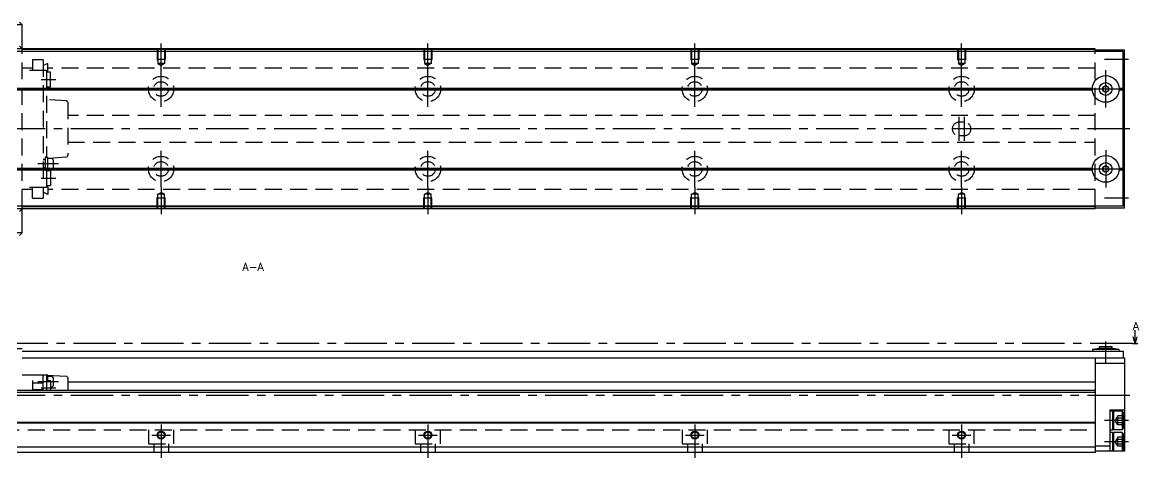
# Model space of a CAD drawing. Extents: x -2 to 851, y -8 to 279.
# Drawn here: x 432.8 to 851.1, y 8 to 171.3 of the extents above; entities that cross this region are included whole.
import ezdxf

# ---------------------------------------------------------------- set-up
doc = ezdxf.new("R2010")
doc.units = 0
doc.header["$LTSCALE"] = 0.5
doc.linetypes.add('CENTER', pattern=[50.8, 31.75, -6.35, 6.35, -6.35])
doc.linetypes.add('DASHED', pattern=[19.05, 12.7, -6.35])
for name, color, linetype in [('MSM_CENTER', 1, 'CENTER'), ('MSM_CONTINUOUS', 7, 'CONTINUOUS'), ('MSM_DASHED', 4, 'DASHED'), ('MSM_NARROW', 5, 'CONTINUOUS'), ('MSM_PART_NUMBER', 7, 'CONTINUOUS')]:
    doc.layers.add(name, color=color, linetype=linetype)
doc.styles.get("Standard").update_dxf_attribs({"font": 'txt.shx', "height": 3, "bigfont": 'bigfont.shx'})

msp = doc.modelspace()

# ---------------------------------------------------------------- linework, layer by layer
at = {"layer": 'MSM_CENTER'}
for p, q in [((484.76, 153.09), (484.76, 163.3)), ((584.76, 153.09), (584.76, 163.3)), ((684.76, 153.09), (684.76, 163.3)), ((784.76, 153.09), (784.76, 163.3)), ((847.26, 157.3), (838.26, 157.3)), ((484.76, 139.55), (484.76, 153.05)), ((584.76, 139.55), (584.76, 153.05)), ((684.76, 139.55), (684.76, 153.05)), ((784.76, 139.55), (784.76, 153.05)), ((838.76, 139.3), (838.76, 153.3)), ((439.76, 149.8), (445.26, 149.8)), ((478.01, 146.3), (491.51, 146.3)), ((578.01, 146.3), (591.51, 146.3)), ((678.01, 146.3), (691.51, 146.3)), ((778.01, 146.3), (791.51, 146.3)), ((831.76, 146.3), (845.76, 146.3)), ((783.76, 135.8), (783.76, 126.8)), ((785.76, 135.8), (785.76, 126.8)), ((847.76, 131.3), (196.26, 131.3)), ((484.76, 109.55), (484.76, 123.05)), ((584.76, 109.55), (584.76, 123.05)), ((684.76, 109.55), (684.76, 123.05)), ((784.76, 109.55), (784.76, 123.05)), ((838.76, 123.3), (838.76, 109.3)), ((446.26, 118.2), (438.56, 118.2)), ((478.01, 116.3), (491.51, 116.3)), ((578.01, 116.3), (591.51, 116.3)), ((678.01, 116.3), (691.51, 116.3)), ((778.01, 116.3), (791.51, 116.3)), ((831.76, 116.3), (845.76, 116.3)), ((439.76, 112.8), (445.26, 112.8)), ((484.76, 109.51), (484.76, 99.3)), ((584.76, 109.51), (584.76, 99.3)), ((684.76, 109.51), (684.76, 99.3)), ((784.76, 109.51), (784.76, 99.3)), ((847.26, 105.3), (838.26, 105.3)), ((848.76, 50.8), (189.76, 50.8)), ((838.76, 43.5), (838.76, 51.6)), ((446.26, 36.5), (438.56, 36.5)), ((445.26, 34.1), (439.76, 34.1)), ((847.76, 31.3), (196.26, 31.3)), ((847.26, 22), (838.26, 22)), ((484.76, 20.5), (484.76, 8)), ((584.76, 20.5), (584.76, 8)), ((684.76, 20.5), (684.76, 8)), ((784.76, 20.5), (784.76, 8)), ((481.26, 16.5), (488.26, 16.5)), ((581.26, 16.5), (588.26, 16.5)), ((681.26, 16.5), (688.26, 16.5)), ((781.26, 16.5), (788.26, 16.5)), ((847.26, 14), (838.26, 14))]:
    msp.add_line(p, q, dxfattribs=at)
at = {"layer": 'MSM_CONTINUOUS'}
for p, q in [((432.76, 170.3), (404.26, 170.3)), ((432.76, 170.3), (431.76, 171.3)), ((432.76, 160.3), (432.76, 170.3)), ((845.26, 160.3), (223.26, 160.3)), ((834.76, 161.3), (234.76, 161.3)), ((432.76, 161.3), (431.76, 162.3)), ((834.76, 161.1), (432.76, 161.1)), ((834.76, 160.4), (432.76, 160.4)), ((834.76, 160.3), (834.76, 161.3)), ((834.76, 161), (845.76, 161)), ((845.26, 102.3), (845.26, 160.3)), ((845.26, 159), (845.76, 159)), ((845.76, 101.6), (845.76, 161)), ((234.75, 146.6), (833.77, 146.6)), ((838.76, 147.45), (837.76, 146.88)), ((837.76, 146.88), (837.76, 145.72)), ((839.76, 146.88), (838.76, 147.45)), ((839.76, 145.72), (839.76, 146.88)), ((843.75, 146.6), (845.26, 146.6)), ((234.75, 146), (833.77, 146)), ((234.76, 146.3), (833.76, 146.3)), ((837.76, 145.72), (838.76, 145.15)), ((838.76, 145.15), (839.76, 145.72)), ((843.75, 146), (845.26, 146)), ((843.76, 146.3), (845.26, 146.3)), ((838.76, 117.45), (837.76, 116.88)), ((839.76, 116.88), (838.76, 117.45)), ((234.75, 116.6), (833.77, 116.6)), ((234.75, 116), (833.77, 116)), ((234.76, 116.3), (833.76, 116.3)), ((837.76, 116.88), (837.76, 115.72)), ((837.76, 115.72), (838.76, 115.15)), ((838.76, 115.15), (839.76, 115.72)), ((839.76, 115.72), (839.76, 116.88)), ((843.75, 116.6), (845.26, 116.6)), ((843.75, 116), (845.26, 116)), ((843.76, 116.3), (845.26, 116.3)), ((845.26, 102.3), (223.26, 102.3)), ((834.76, 101.3), (234.76, 101.3)), ((431.76, 100.3), (432.76, 101.3)), ((432.76, 92.3), (432.76, 102.3)), ((834.76, 102.2), (432.76, 102.2)), ((834.76, 101.5), (432.76, 101.5)), ((834.76, 101.3), (834.76, 102.3)), ((845.76, 101.6), (834.76, 101.6)), ((845.76, 103.6), (845.26, 103.6)), ((432.76, 92.3), (404.26, 92.3)), ((431.76, 91.3), (432.76, 92.3)), ((849.76, 50.8), (849.76, 55.8)), ((848.76, 50.8), (850.76, 50.8)), ((849.76, 50.8), (849.09, 53.3)), ((850.43, 53.3), (849.76, 50.8)), ((404.26, 49), (432.76, 49)), ((432.76, 48), (845.26, 48)), ((836.36, 49), (833.76, 48.6)), ((843.76, 48.6), (833.76, 48.6)), ((833.76, 48.6), (833.76, 48)), ((841.16, 49.6), (836.36, 49.6)), ((836.36, 49.6), (836.36, 49)), ((841.16, 49), (836.36, 49)), ((841.16, 49), (841.16, 49.6)), ((843.76, 48.6), (841.16, 49)), ((843.76, 48), (843.76, 48.6)), ((845.26, 48), (845.26, 45.5)), ((432.76, 45.5), (845.76, 45.5)), ((834.76, 45.5), (834.76, 10)), ((834.76, 43.5), (845.76, 43.5)), ((845.76, 45.5), (845.76, 10.5)), ((441.76, 39), (432.76, 39)), ((440.56, 33.2), (440.56, 39)), ((441.76, 39), (441.76, 33.2)), ((441.76, 39), (449.29, 38.53)), ((442.26, 38.9), (441.76, 38.9)), ((442.26, 36.85), (442.26, 38.9)), ((443.76, 38.5), (442.26, 38.5)), ((444.26, 38), (444.26, 35)), ((449.76, 38.03), (449.76, 33.2)), ((436.56, 37), (436.56, 33.2)), ((440.56, 36), (436.56, 36)), ((440.56, 33.5), (436.56, 33.5)), ((443.26, 36.85), (441.76, 36.85)), ((443.26, 36.85), (443.26, 33.2)), ((443.76, 34.5), (443.26, 34.5)), ((834.76, 36.3), (449.76, 36.3)), ((834.76, 33.2), (234.76, 33.2)), ((834.76, 32.5), (234.76, 32.5)), ((840.26, 26), (840.26, 10.5)), ((840.26, 26), (845.76, 26)), ((841.26, 25.5), (840.26, 25.5)), ((841.26, 25.1), (841.66, 25.5)), ((841.26, 25.5), (841.26, 18.5)), ((841.66, 25.5), (841.66, 18.5)), ((844.86, 25.5), (841.66, 25.5)), ((845.26, 25.1), (844.86, 25.5)), ((844.86, 25.5), (844.86, 18.5)), ((834.76, 21.2), (234.76, 21.2)), ((834.76, 21), (234.76, 21)), ((845.26, 25.1), (845.26, 18.9)), ((840.26, 18.5), (841.26, 18.5)), ((841.26, 17.5), (840.26, 17.5)), ((841.66, 18.5), (841.26, 18.9)), ((841.26, 17.5), (841.26, 10.5)), ((841.26, 17.1), (841.66, 17.5)), ((844.86, 18.5), (841.66, 18.5)), ((841.66, 17.5), (841.66, 10.5)), ((844.86, 17.5), (841.66, 17.5)), ((844.86, 18.5), (845.26, 18.9)), ((844.86, 17.5), (844.86, 10.5)), ((845.26, 17.1), (844.86, 17.5)), ((845.26, 17.1), (845.26, 10.9)), ((834.76, 12), (234.76, 12)), ((834.76, 10), (234.76, 10)), ((834.76, 12.5), (840.26, 12.5)), ((845.76, 10.5), (834.76, 10.5)), ((841.66, 10.5), (841.26, 10.9)), ((844.86, 10.5), (845.26, 10.9))]:
    msp.add_line(p, q, dxfattribs=at)
for centre, radius in [((838.76, 146.3), 5), ((838.76, 146.3), 2.4), ((838.76, 146.3), 1.15), ((838.76, 116.3), 5), ((838.76, 116.3), 2.4), ((838.76, 116.3), 1.15), ((484.76, 16.5), 1.23), ((584.76, 16.5), 1.23), ((684.76, 16.5), 1.23), ((784.76, 16.5), 1.23)]:
    msp.add_circle(centre, radius, dxfattribs=at)
for centre, start, end in [((443.76, 38), 0, 90), ((449.26, 38.03), 0, 86.4237), ((443.76, 35), 270, 0)]:
    msp.add_arc(centre, 0.5, start, end, dxfattribs=at)
at = {"layer": 'MSM_DASHED'}
for p, q in [((432.76, 102.3), (432.76, 160.3)), ((483.26, 161.3), (483.26, 157.3)), ((483.53, 161.3), (483.53, 155.8)), ((485.99, 161.3), (485.99, 155.8)), ((486.26, 161.3), (486.26, 157.3)), ((583.26, 161.3), (583.26, 157.3)), ((583.53, 161.3), (583.53, 155.8)), ((585.99, 161.3), (585.99, 155.8)), ((586.26, 161.3), (586.26, 157.3)), ((683.26, 161.3), (683.26, 157.3)), ((683.53, 161.3), (683.53, 155.8)), ((685.99, 161.3), (685.99, 155.8)), ((686.26, 161.3), (686.26, 157.3)), ((783.26, 161.3), (783.26, 157.3)), ((783.53, 161.3), (783.53, 155.8)), ((785.99, 161.3), (785.99, 155.8)), ((786.26, 161.3), (786.26, 157.3)), ((834.76, 102.3), (834.76, 160.3)), ((440.56, 157.2), (436.56, 157.2)), ((436.56, 157.2), (436.56, 153.25)), ((440.56, 157.2), (440.56, 105.4)), ((442.26, 155.89), (440.56, 155.04)), ((442.26, 153.1), (442.26, 155.89)), ((483.26, 157.3), (483.53, 156.83)), ((486.26, 157.3), (483.26, 157.3)), ((485.99, 155.8), (483.53, 155.8)), ((483.53, 155.8), (484.76, 155.09)), ((485.99, 155.8), (484.76, 155.09)), ((486.26, 157.3), (485.99, 156.83)), ((583.26, 157.3), (583.53, 156.83)), ((586.26, 157.3), (583.26, 157.3)), ((585.99, 155.8), (583.53, 155.8)), ((583.53, 155.8), (584.76, 155.09)), ((585.99, 155.8), (584.76, 155.09)), ((586.26, 157.3), (585.99, 156.83)), ((683.26, 157.3), (683.53, 156.83)), ((686.26, 157.3), (683.26, 157.3)), ((685.99, 155.8), (683.53, 155.8)), ((683.53, 155.8), (684.76, 155.09)), ((685.99, 155.8), (684.76, 155.09)), ((686.26, 157.3), (685.99, 156.83)), ((783.26, 157.3), (783.53, 156.83)), ((786.26, 157.3), (783.26, 157.3)), ((785.99, 155.8), (783.53, 155.8)), ((783.53, 155.8), (784.76, 155.09)), ((785.99, 155.8), (784.76, 155.09)), ((786.26, 157.3), (785.99, 156.83)), ((436.56, 154.05), (432.76, 154.05)), ((441.76, 153.25), (432.76, 153.25)), ((441.76, 153.25), (441.76, 120.6)), ((441.76, 152.8), (442.26, 153.1)), ((443.26, 152.55), (441.76, 152.55)), ((834.76, 154.05), (442.26, 154.05)), ((443.26, 147.05), (443.26, 152.55)), ((441.76, 147.05), (443.26, 147.05)), ((449.29, 141.79), (441.76, 142.3)), ((449.76, 141.29), (449.76, 121.31)), ((834.76, 136.3), (449.76, 136.3)), ((785.76, 133.8), (783.76, 133.8)), ((449.76, 126.3), (834.76, 126.3)), ((783.76, 128.8), (785.76, 128.8)), ((441.26, 119.9), (440.56, 119.9)), ((441.26, 119.7), (440.56, 119.7)), ((441.26, 120.7), (441.26, 115.7)), ((441.76, 120.7), (441.26, 120.7)), ((442.26, 120.6), (441.26, 120.6)), ((442.26, 115.8), (442.26, 120.6)), ((442.26, 120.31), (442.76, 120.31)), ((443.76, 120.2), (442.26, 120.2)), ((442.76, 120.31), (449.3, 120.81)), ((444.26, 119.7), (444.26, 116.7)), ((441.26, 116.7), (440.56, 116.7)), ((441.26, 116.5), (440.56, 116.5)), ((441.26, 115.8), (442.26, 115.8)), ((441.76, 115.7), (441.26, 115.7)), ((441.76, 115.8), (441.76, 109.35)), ((443.26, 115.55), (441.76, 115.55)), ((443.76, 116.2), (442.26, 116.2)), ((443.26, 115.55), (443.26, 110.05)), ((441.76, 109.35), (432.76, 109.35)), ((436.56, 105.4), (436.56, 109.35)), ((441.76, 110.05), (443.26, 110.05)), ((441.76, 109.8), (442.26, 109.5)), ((442.26, 109.5), (442.26, 106.71)), ((436.56, 108.55), (432.76, 108.55)), ((436.56, 105.4), (440.56, 105.4)), ((442.26, 106.71), (440.56, 107.56)), ((834.76, 108.55), (442.26, 108.55)), ((483.26, 105.3), (483.53, 105.77)), ((483.26, 101.3), (483.26, 105.3)), ((486.26, 105.3), (483.26, 105.3)), ((483.53, 106.8), (484.76, 107.51)), ((483.53, 101.3), (483.53, 106.8)), ((485.99, 106.8), (483.53, 106.8)), ((485.99, 106.8), (484.76, 107.51)), ((485.99, 101.3), (485.99, 106.8)), ((486.26, 105.3), (485.99, 105.77)), ((486.26, 101.3), (486.26, 105.3)), ((583.26, 105.3), (583.53, 105.77)), ((583.26, 101.3), (583.26, 105.3)), ((586.26, 105.3), (583.26, 105.3)), ((583.53, 106.8), (584.76, 107.51)), ((583.53, 101.3), (583.53, 106.8)), ((585.99, 106.8), (583.53, 106.8)), ((585.99, 106.8), (584.76, 107.51)), ((585.99, 101.3), (585.99, 106.8)), ((586.26, 105.3), (585.99, 105.77)), ((586.26, 101.3), (586.26, 105.3)), ((683.26, 105.3), (683.53, 105.77)), ((683.26, 101.3), (683.26, 105.3)), ((686.26, 105.3), (683.26, 105.3)), ((683.53, 106.8), (684.76, 107.51)), ((683.53, 101.3), (683.53, 106.8)), ((685.99, 106.8), (683.53, 106.8)), ((685.99, 106.8), (684.76, 107.51)), ((685.99, 101.3), (685.99, 106.8)), ((686.26, 105.3), (685.99, 105.77)), ((686.26, 101.3), (686.26, 105.3)), ((783.26, 105.3), (783.53, 105.77)), ((783.26, 101.3), (783.26, 105.3)), ((786.26, 105.3), (783.26, 105.3)), ((783.53, 106.8), (784.76, 107.51)), ((783.53, 101.3), (783.53, 106.8)), ((785.99, 106.8), (783.53, 106.8)), ((785.99, 106.8), (784.76, 107.51)), ((785.99, 101.3), (785.99, 106.8)), ((786.26, 105.3), (785.99, 105.77)), ((786.26, 101.3), (786.26, 105.3)), ((843.26, 23.73), (842.26, 22)), ((843.26, 20.27), (842.26, 22)), ((843.26, 20.27), (843.26, 23.73)), ((845.26, 23.73), (843.26, 23.73)), ((845.26, 22.87), (843.26, 22.87)), ((845.26, 21.13), (843.26, 21.13)), ((234.76, 18.5), (834.76, 18.5)), ((480.01, 18.5), (480.01, 13.2)), ((489.51, 13.2), (489.51, 18.5)), ((580.01, 18.5), (580.01, 13.2)), ((589.51, 13.2), (589.51, 18.5)), ((680.01, 18.5), (680.01, 13.2)), ((689.51, 13.2), (689.51, 18.5)), ((780.01, 18.5), (780.01, 13.2)), ((789.51, 13.2), (789.51, 18.5)), ((845.26, 20.27), (843.26, 20.27)), ((480.01, 13.2), (489.51, 13.2)), ((482.01, 13.2), (482.01, 10)), ((487.51, 13.2), (487.51, 10)), ((580.01, 13.2), (589.51, 13.2)), ((582.01, 13.2), (582.01, 10)), ((587.51, 13.2), (587.51, 10)), ((680.01, 13.2), (689.51, 13.2)), ((682.01, 13.2), (682.01, 10)), ((687.51, 13.2), (687.51, 10)), ((780.01, 13.2), (789.51, 13.2)), ((782.01, 13.2), (782.01, 10)), ((787.51, 13.2), (787.51, 10)), ((843.26, 15.73), (842.26, 14)), ((843.26, 12.27), (842.26, 14)), ((843.26, 12.27), (843.26, 15.73)), ((845.26, 15.73), (843.26, 15.73)), ((845.26, 14.87), (843.26, 14.87)), ((845.26, 13.13), (843.26, 13.13)), ((845.26, 12.27), (843.26, 12.27))]:
    msp.add_line(p, q, dxfattribs=at)
for centre, radius in [((484.76, 146.3), 4.75), ((584.76, 146.3), 4.75), ((684.76, 146.3), 4.75), ((784.76, 146.3), 4.75), ((484.76, 146.3), 2.75), ((584.76, 146.3), 2.75), ((684.76, 146.3), 2.75), ((784.76, 146.3), 2.75), ((484.76, 116.3), 4.75), ((484.76, 116.3), 2.75), ((584.76, 116.3), 4.75), ((584.76, 116.3), 2.75), ((684.76, 116.3), 4.75), ((684.76, 116.3), 2.75), ((784.76, 116.3), 4.75), ((784.76, 116.3), 2.75)]:
    msp.add_circle(centre, radius, dxfattribs=at)
for centre, radius, start, end in [((449.26, 141.29), 0.5, 0, 86.1409), ((783.76, 131.3), 2.5, 90, 270), ((785.76, 131.3), 2.5, 270, 90), ((443.76, 119.7), 0.5, 0, 90), ((449.26, 121.31), 0.5, 274.3825, 0), ((443.76, 116.7), 0.5, 270, 0)]:
    msp.add_arc(centre, radius, start, end, dxfattribs=at)
at = {"layer": 'MSM_NARROW'}
for centre in [(484.76, 16.5), (584.76, 16.5), (684.76, 16.5), (784.76, 16.5)]:
    msp.add_circle(centre, 1.5, dxfattribs=at)

# ---------------------------------------------------------------- texts
at = {"layer": 'MSM_PART_NUMBER'}
for s, p in [('A-A', (515.26, 78.1)), ('A', (848.92, 55.88))]:
    msp.add_text(s, height=3, dxfattribs=at).set_placement(p)

doc.saveas('drawing.dxf')
